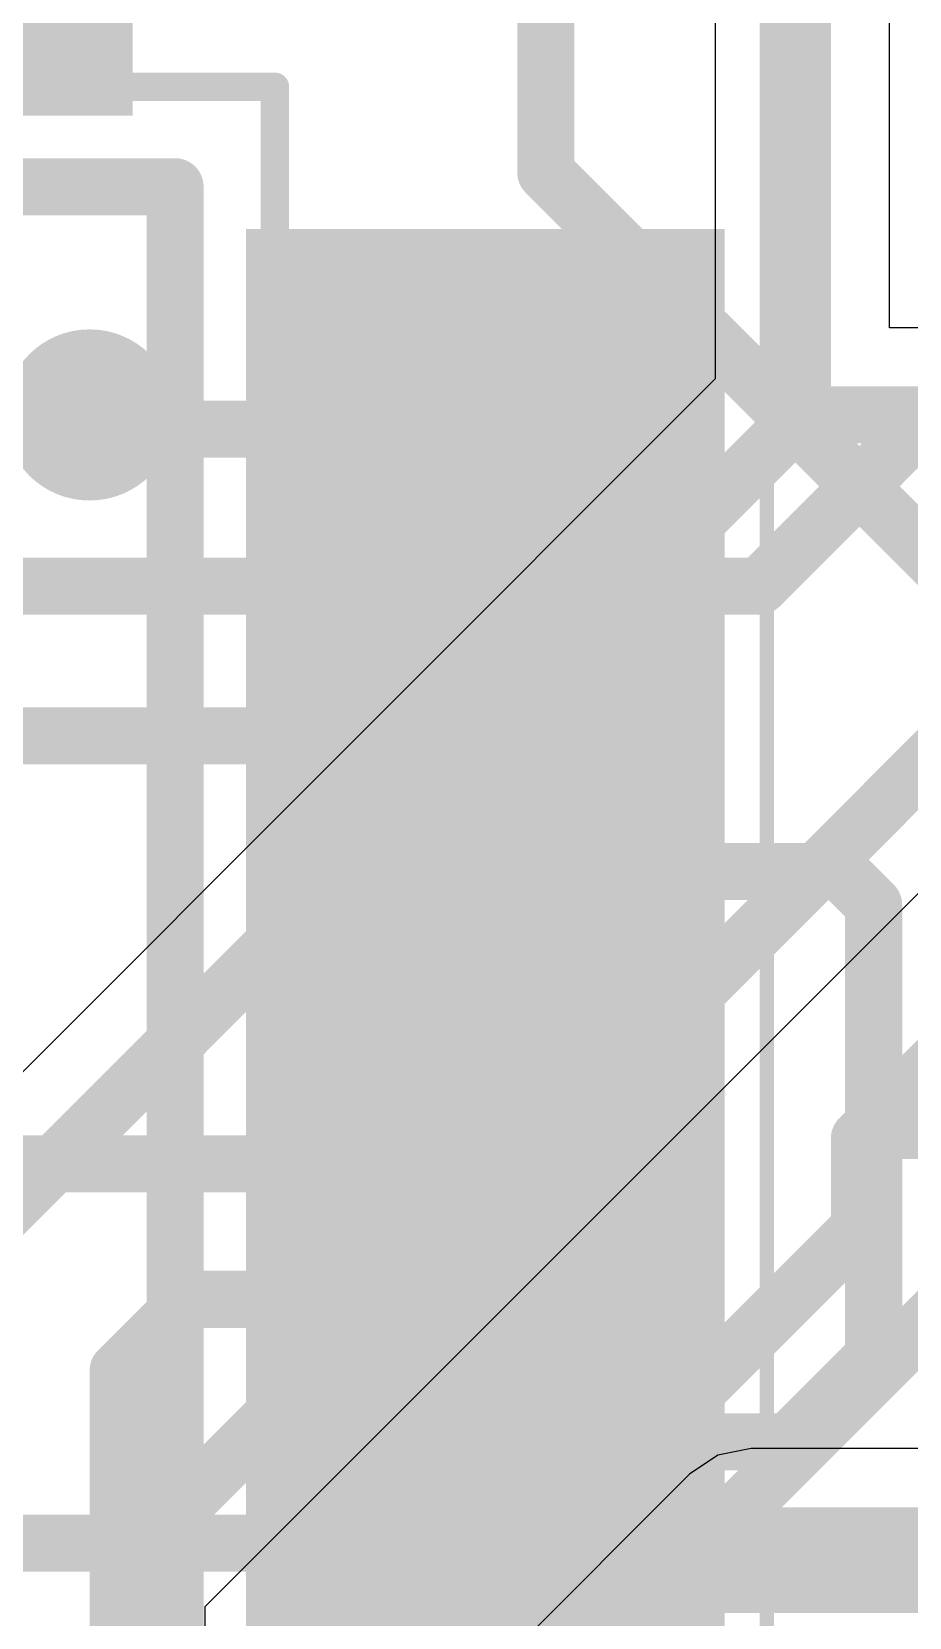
# Model space of a CAD drawing. Header units: inches. Extents: x -3 to 191, y -18 to 93.
# Drawn here: x 62.9 to 65.97, y 43.14 to 48.69 of the extents above; entities that cross this region are included whole.
import ezdxf

# ---------------------------------------------------------------- set-up
doc = ezdxf.new("R2010")
doc.units = ezdxf.units.IN
for name, color, linetype in [('Bottom Layer', 5, 'Continuous'), ('Bottom Overlay', 54, 'Continuous'), ('Bottom Paste', 16, 'Continuous'), ('Bottom Solder', 6, 'Continuous'), ('GND 1', 90, 'Continuous'), ('GND 2', 156, 'Continuous'), ('Mechanical 15', 56, 'Continuous'), ('Mechanical 20', 56, 'Continuous'), ('PWR', 16, 'Continuous'), ('Signal L4', 76, 'Continuous'), ('Top Layer', 1, 'Continuous'), ('Via Holes', 16, 'Continuous')]:
    doc.layers.add(name, color=color, linetype=linetype)

# ---------------------------------------------------------------- blocks, each defined once
blk = doc.blocks.new('QFP50P900X900X160_48N_B_66')
at = {"layer": 'Bottom Layer'}
for points in [[(-2.6, 4.9755), (-2.6, 3.5005), (-2.9, 3.5005), (-2.9, 4.9755)], [(-2.1, 4.9755), (-2.1, 3.5005), (-2.4, 3.5005), (-2.4, 4.9755)], [(-1.6, 4.9755), (-1.6, 3.5005), (-1.9, 3.5005), (-1.9, 4.9755)], [(-1.1, 4.9755), (-1.1, 3.5005), (-1.4, 3.5005), (-1.4, 4.9755)], [(-0.6, 4.9755), (-0.6, 3.5005), (-0.9, 3.5005), (-0.9, 4.9755)], [(-0.1, 4.9755), (-0.1, 3.5005), (-0.4, 3.5005), (-0.4, 4.9755)], [(0.4, 4.9755), (0.4, 3.5005), (0.1, 3.5005), (0.1, 4.9755)], [(0.9, 4.9755), (0.9, 3.5005), (0.6, 3.5005), (0.6, 4.9755)], [(1.4, 4.9755), (1.4, 3.5005), (1.1, 3.5005), (1.1, 4.9755)], [(1.9, 4.9755), (1.9, 3.5005), (1.6, 3.5005), (1.6, 4.9755)], [(-4.9755, 2.9), (-3.5005, 2.9), (-3.5005, 2.6), (-4.9755, 2.6)]]:
    blk.add_hatch(color=5, dxfattribs=at).paths.add_polyline_path(points)
at = {"layer": 'Bottom Paste'}
for points in [[(-2.6, 4.9755), (-2.6, 3.5005), (-2.9, 3.5005), (-2.9, 4.9755)], [(-2.1, 4.9755), (-2.1, 3.5005), (-2.4, 3.5005), (-2.4, 4.9755)], [(-1.6, 4.9755), (-1.6, 3.5005), (-1.9, 3.5005), (-1.9, 4.9755)], [(-1.1, 4.9755), (-1.1, 3.5005), (-1.4, 3.5005), (-1.4, 4.9755)], [(-0.6, 4.9755), (-0.6, 3.5005), (-0.9, 3.5005), (-0.9, 4.9755)], [(-0.1, 4.9755), (-0.1, 3.5005), (-0.4, 3.5005), (-0.4, 4.9755)], [(0.4, 4.9755), (0.4, 3.5005), (0.1, 3.5005), (0.1, 4.9755)], [(0.9, 4.9755), (0.9, 3.5005), (0.6, 3.5005), (0.6, 4.9755)], [(1.4, 4.9755), (1.4, 3.5005), (1.1, 3.5005), (1.1, 4.9755)], [(1.9, 4.9755), (1.9, 3.5005), (1.6, 3.5005), (1.6, 4.9755)], [(-4.9755, 2.9), (-3.5005, 2.9), (-3.5005, 2.6), (-4.9755, 2.6)]]:
    blk.add_hatch(color=16, dxfattribs=at).paths.add_polyline_path(points)
at = {"layer": 'Bottom Solder'}
for points in [[(-2.4984, 5.0771), (-2.4984, 3.3989), (-3.0016, 3.3989), (-3.0016, 5.0771)], [(-1.9984, 5.0771), (-1.9984, 3.3989), (-2.5016, 3.3989), (-2.5016, 5.0771)], [(-1.4984, 5.0771), (-1.4984, 3.3989), (-2.0016, 3.3989), (-2.0016, 5.0771)], [(-0.9984, 5.0771), (-0.9984, 3.3989), (-1.5016, 3.3989), (-1.5016, 5.0771)], [(-0.4984, 5.0771), (-0.4984, 3.3989), (-1.0016, 3.3989), (-1.0016, 5.0771)], [(0.0016, 5.0771), (0.0016, 3.3989), (-0.5016, 3.3989), (-0.5016, 5.0771)], [(0.5016, 5.0771), (0.5016, 3.3989), (-0.0016, 3.3989), (-0.0016, 5.0771)], [(1.0016, 5.0771), (1.0016, 3.3989), (0.4984, 3.3989), (0.4984, 5.0771)], [(1.5016, 5.0771), (1.5016, 3.3989), (0.9984, 3.3989), (0.9984, 5.0771)], [(2.0016, 5.0771), (2.0016, 3.3989), (1.4984, 3.3989), (1.4984, 5.0771)], [(-5.0771, 3.0016), (-3.3989, 3.0016), (-3.3989, 2.4984), (-5.0771, 2.4984)]]:
    blk.add_hatch(color=6, dxfattribs=at).paths.add_polyline_path(points)
at = {"layer": 'Bottom Overlay'}
for points in [[(-3.15, -3.15, 0.2, 0.2, 0), (-3.15, 3.15, 0.2, 0.2, 0)], [(3.15, 3.15, 0.2, 0.2, 0), (-3.15, 3.15, 0.2, 0.2, 0)]]:
    blk.add_lwpolyline(points, format="xyseb", dxfattribs=at)
blk.add_lwpolyline([(-3.2, 3.15, 0.1, 0.1, 1), (-3.1, 3.15, 0.1, 0.1, 1)], format="xyseb", close=True, dxfattribs=at)
blk.add_lwpolyline([(-3.2, 3.15, 0.1, 0.1, 1), (-3.1, 3.15, 0.1, 0.1, 1)], format="xyseb", close=True, dxfattribs=at)
at = {"layer": 'Mechanical 15'}
for points in [[(-3.5, -3.5, 0.1, 0.1, 0), (-3.5, 3.5, 0.1, 0.1, 0)], [(3.5, 3.5, 0.1, 0.1, 0), (-3.5, 3.5, 0.1, 0.1, 0)]]:
    blk.add_lwpolyline(points, format="xyseb", dxfattribs=at)
blk.add_lwpolyline([(-3.525, 3.5, 0.05, 0.05, 1), (-3.475, 3.5, 0.05, 0.05, 1)], format="xyseb", close=True, dxfattribs=at)
blk.add_lwpolyline([(-3.525, 3.5, 0.05, 0.05, 1), (-3.475, 3.5, 0.05, 0.05, 1)], format="xyseb", close=True, dxfattribs=at)
at = {"layer": 'Mechanical 20'}
blk.add_lwpolyline([(5.225, 5.225, 0.05, 0.05, 0), (-5.225, 5.225, 0.05, 0.05, 0)], format="xyseb", dxfattribs=at)

msp = doc.modelspace()

# ---------------------------------------------------------------- hatches: boundary and pattern name
at = {"layer": 'Bottom Layer'}
h = msp.add_hatch(color=5, dxfattribs=at)
edge = h.paths.add_edge_path()
edge.add_arc((63.1, 47.35), 0.3, 0, 360)
at = {"layer": 'GND 1'}
h = msp.add_hatch(color=90, dxfattribs=at)
edge = h.paths.add_edge_path()
edge.add_arc((63.1, 47.35), 0.3, 0, 360)
at = {"layer": 'GND 2'}
h = msp.add_hatch(color=156, dxfattribs=at)
edge = h.paths.add_edge_path()
edge.add_arc((63.1, 47.35), 0.3, 0, 360)
at = {"layer": 'PWR'}
h = msp.add_hatch(color=16, dxfattribs=at)
edge = h.paths.add_edge_path()
edge.add_arc((63.1, 47.35), 0.3, 0, 360)
at = {"layer": 'Signal L4'}
h = msp.add_hatch(color=76, dxfattribs=at)
edge = h.paths.add_edge_path()
edge.add_arc((63.1, 47.35), 0.3, 0, 360)
at = {"layer": 'Top Layer'}
h = msp.add_hatch(color=1, dxfattribs=at)
edge = h.paths.add_edge_path()
edge.add_arc((63.1, 47.35), 0.3, 0, 360)
at = {"layer": 'Via Holes'}
h = msp.add_hatch(color=7, dxfattribs=at)
edge = h.paths.add_edge_path()
edge.add_arc((63.1, 47.35), 0.15, 0, 360)

# ---------------------------------------------------------------- linework, layer by layer
at = {"layer": 'Bottom Layer'}
for points in [[(65.45, 46.75, 0.2, 0.2, 0), (66.1, 47.4, 0.2, 0.2, 0)], [(63.1, 47.35, 0.2, 0.2, 0), (63.15, 47.3, 0.2, 0.2, 0)], [(63.15, 47.3, 0.2, 0.2, 0), (64.438, 47.3, 0.2, 0.2, 0)], [(64.438, 47.3, 0.2, 0.2, 0), (64.488, 47.25, 0.2, 0.2, 0)], [(62.75, 46.75, 0.2, 0.2, 0), (64.488, 46.75, 0.2, 0.2, 0)], [(64.488, 46.75, 0.2, 0.2, 0), (65.45, 46.75, 0.2, 0.2, 0)], [(62.425, 46.225, 0.2, 0.2, 0), (64.463, 46.225, 0.2, 0.2, 0)], [(64.463, 46.225, 0.2, 0.2, 0), (64.488, 46.25, 0.2, 0.2, 0)], [(64.488, 45.75, 0.2, 0.2, 0), (65.7328, 45.75, 0.2, 0.2, 0)], [(65.7328, 45.75, 0.2, 0.2, 0), (65.85, 45.6328, 0.2, 0.2, 0)], [(65.85, 44.8414, 0.2, 0.2, 0), (65.85, 45.6328, 0.2, 0.2, 0)], [(65.85, 44.8414, 0.2, 0.2, 0), (66.3929, 44.8414, 0.2, 0.2, 0)], [(65.85, 44.05, 0.2, 0.2, 0), (65.85, 44.8414, 0.2, 0.2, 0)], [(61.925, 44.725, 0.2, 0.2, 0), (64.463, 44.725, 0.2, 0.2, 0)], [(64.463, 44.725, 0.2, 0.2, 0), (64.488, 44.75, 0.2, 0.2, 0)], [(63.2, 44, 0.2, 0.2, 0), (63.45, 44.25, 0.2, 0.2, 0)], [(63.45, 44.25, 0.2, 0.2, 0), (64.488, 44.25, 0.2, 0.2, 0)], [(65.55, 43.75, 0.2, 0.2, 0), (65.85, 44.05, 0.2, 0.2, 0)], [(63.2, 42.1, 0.2, 0.2, 0), (63.2, 44, 0.2, 0.2, 0)], [(64.488, 43.75, 0.2, 0.2, 0), (65.55, 43.75, 0.2, 0.2, 0)], [(64.488, 43.25, 0.2, 0.2, 0), (66.95, 43.25, 0.2, 0.2, 0)]]:
    msp.add_lwpolyline(points, format="xyseb", dxfattribs=at)
for points in [[(63.05, 47.35, 0.1, 0.1, 1), (63.15, 47.35, 0.1, 0.1, 1)], [(63.1, 47.3, 0.1, 0.1, 1), (63.2, 47.3, 0.1, 0.1, 1)], [(63.1, 47.3, 0.1, 0.1, 1), (63.2, 47.3, 0.1, 0.1, 1)], [(64.388, 47.3, 0.1, 0.1, 1), (64.488, 47.3, 0.1, 0.1, 1)], [(64.388, 47.3, 0.1, 0.1, 1), (64.488, 47.3, 0.1, 0.1, 1)], [(64.438, 47.25, 0.1, 0.1, 1), (64.538, 47.25, 0.1, 0.1, 1)], [(64.438, 46.75, 0.1, 0.1, 1), (64.538, 46.75, 0.1, 0.1, 1)], [(64.438, 46.75, 0.1, 0.1, 1), (64.538, 46.75, 0.1, 0.1, 1)], [(65.4, 46.75, 0.1, 0.1, 1), (65.5, 46.75, 0.1, 0.1, 1)], [(65.4, 46.75, 0.1, 0.1, 1), (65.5, 46.75, 0.1, 0.1, 1)], [(64.413, 46.225, 0.1, 0.1, 1), (64.513, 46.225, 0.1, 0.1, 1)], [(64.413, 46.225, 0.1, 0.1, 1), (64.513, 46.225, 0.1, 0.1, 1)], [(64.438, 46.25, 0.1, 0.1, 1), (64.538, 46.25, 0.1, 0.1, 1)], [(64.438, 45.75, 0.1, 0.1, 1), (64.538, 45.75, 0.1, 0.1, 1)], [(65.6828, 45.75, 0.1, 0.1, 1), (65.7828, 45.75, 0.1, 0.1, 1)], [(65.6828, 45.75, 0.1, 0.1, 1), (65.7828, 45.75, 0.1, 0.1, 1)], [(65.8, 45.6328, 0.1, 0.1, 1), (65.9, 45.6328, 0.1, 0.1, 1)], [(65.8, 45.6328, 0.1, 0.1, 1), (65.9, 45.6328, 0.1, 0.1, 1)], [(65.8, 44.8414, 0.1, 0.1, 1), (65.9, 44.8414, 0.1, 0.1, 1)], [(65.8, 44.8414, 0.1, 0.1, 1), (65.9, 44.8414, 0.1, 0.1, 1)], [(65.8, 44.8414, 0.1, 0.1, 1), (65.9, 44.8414, 0.1, 0.1, 1)], [(64.413, 44.725, 0.1, 0.1, 1), (64.513, 44.725, 0.1, 0.1, 1)], [(64.413, 44.725, 0.1, 0.1, 1), (64.513, 44.725, 0.1, 0.1, 1)], [(64.438, 44.75, 0.1, 0.1, 1), (64.538, 44.75, 0.1, 0.1, 1)], [(63.4, 44.25, 0.1, 0.1, 1), (63.5, 44.25, 0.1, 0.1, 1)], [(63.4, 44.25, 0.1, 0.1, 1), (63.5, 44.25, 0.1, 0.1, 1)], [(64.438, 44.25, 0.1, 0.1, 1), (64.538, 44.25, 0.1, 0.1, 1)], [(65.8, 44.05, 0.1, 0.1, 1), (65.9, 44.05, 0.1, 0.1, 1)], [(65.8, 44.05, 0.1, 0.1, 1), (65.9, 44.05, 0.1, 0.1, 1)], [(63.15, 44, 0.1, 0.1, 1), (63.25, 44, 0.1, 0.1, 1)], [(63.15, 44, 0.1, 0.1, 1), (63.25, 44, 0.1, 0.1, 1)], [(64.438, 43.75, 0.1, 0.1, 1), (64.538, 43.75, 0.1, 0.1, 1)], [(65.5, 43.75, 0.1, 0.1, 1), (65.6, 43.75, 0.1, 0.1, 1)], [(65.5, 43.75, 0.1, 0.1, 1), (65.6, 43.75, 0.1, 0.1, 1)], [(64.438, 43.25, 0.1, 0.1, 1), (64.538, 43.25, 0.1, 0.1, 1)]]:
    msp.add_lwpolyline(points, format="xyseb", close=True, dxfattribs=at)
at = {"layer": 'Signal L4'}
for points in [[(64.7, 48.2, 0.2, 0.2, 0), (64.7, 49.4, 0.2, 0.2, 0)], [(64.7, 48.2, 0.2, 0.2, 0), (66.4, 46.5, 0.2, 0.2, 0)], [(65.8, 44.8142, 0.2, 0.2, 0), (66.3858, 45.4, 0.2, 0.2, 0)], [(65.8, 44.5, 0.2, 0.2, 0), (65.8, 44.8142, 0.2, 0.2, 0)], [(64.6956, 43.3956, 0.2, 0.2, 0), (65.8, 44.5, 0.2, 0.2, 0)], [(64.8613, 42.9956, 0.2, 0.2, 0), (66.2, 44.3343, 0.2, 0.2, 0)], [(53.0878, 43.3956, 0.2, 0.2, 0), (64.6956, 43.3956, 0.2, 0.2, 0)]]:
    msp.add_lwpolyline(points, format="xyseb", dxfattribs=at)
for points in [[(64.65, 48.2, 0.1, 0.1, 1), (64.75, 48.2, 0.1, 0.1, 1)], [(64.65, 48.2, 0.1, 0.1, 1), (64.75, 48.2, 0.1, 0.1, 1)], [(65.75, 44.8142, 0.1, 0.1, 1), (65.85, 44.8142, 0.1, 0.1, 1)], [(65.75, 44.8142, 0.1, 0.1, 1), (65.85, 44.8142, 0.1, 0.1, 1)], [(65.75, 44.5, 0.1, 0.1, 1), (65.85, 44.5, 0.1, 0.1, 1)], [(65.75, 44.5, 0.1, 0.1, 1), (65.85, 44.5, 0.1, 0.1, 1)], [(64.6456, 43.3956, 0.1, 0.1, 1), (64.7456, 43.3956, 0.1, 0.1, 1)], [(64.6456, 43.3956, 0.1, 0.1, 1), (64.7456, 43.3956, 0.1, 0.1, 1)]]:
    msp.add_lwpolyline(points, format="xyseb", close=True, dxfattribs=at)
at = {"layer": 'Top Layer'}
for p, q in [((65.9059, 47.6559), (65.9059, 52.0733)), ((65.2941, 49.1306), (65.2941, 47.4767)), ((72.4208, 47.6559), (65.9059, 47.6559)), ((65.2941, 47.4767), (62.2837, 44.4663)), ((63.5059, 43.1733), (66.3326, 46)), ((65.3037, 43.7034), (65.2045, 43.6371)), ((65.4208, 43.7267), (65.3037, 43.7034)), ((67.1, 43.7267), (65.4208, 43.7267)), ((65.2045, 43.6371), (63.7837, 42.2163)), ((65.2045, 43.6371), (65.2045, 43.6371)), ((63.5059, 39.7425), (63.5059, 43.1733))]:
    msp.add_line(p, q, dxfattribs=at)
for points in [[(65.6, 47.35, 0.2, 0.2, 0), (65.6, 52.2, 0.2, 0.2, 0)], [(62.5, 44.25, 0.2, 0.2, 0), (65.6, 47.35, 0.2, 0.2, 0)], [(65.6, 47.35, 0.2, 0.2, 0), (72.4208, 47.35, 0.2, 0.2, 0)], [(63.2, 43.3, 0.2, 0.2, 0), (66.4, 46.5, 0.2, 0.2, 0)], [(64, 42, 0.2, 0.2, 0), (65.4208, 43.4208, 0.2, 0.2, 0)], [(65.4208, 43.4208, 0.2, 0.2, 0), (72.8408, 43.4208, 0.2, 0.2, 0)], [(63.2, 39.7425, 0.2, 0.2, 0), (63.2, 43.3, 0.2, 0.2, 0)]]:
    msp.add_lwpolyline(points, format="xyseb", dxfattribs=at)
for points in [[(65.55, 47.35, 0.1, 0.1, 1), (65.65, 47.35, 0.1, 0.1, 1)], [(65.55, 47.35, 0.1, 0.1, 1), (65.65, 47.35, 0.1, 0.1, 1)], [(65.55, 47.35, 0.1, 0.1, 1), (65.65, 47.35, 0.1, 0.1, 1)], [(65.3708, 43.4208, 0.1, 0.1, 1), (65.4708, 43.4208, 0.1, 0.1, 1)], [(65.3708, 43.4208, 0.1, 0.1, 1), (65.4708, 43.4208, 0.1, 0.1, 1)], [(63.15, 43.3, 0.1, 0.1, 1), (63.25, 43.3, 0.1, 0.1, 1)], [(63.15, 43.3, 0.1, 0.1, 1), (63.25, 43.3, 0.1, 0.1, 1)]]:
    msp.add_lwpolyline(points, format="xyseb", close=True, dxfattribs=at)

# ---------------------------------------------------------------- block references
at = {"rotation": 270}
msp.add_blockref('QFP50P900X900X160_48N_B_66', (60.25, 45), dxfattribs=at)

doc.saveas('drawing.dxf')
